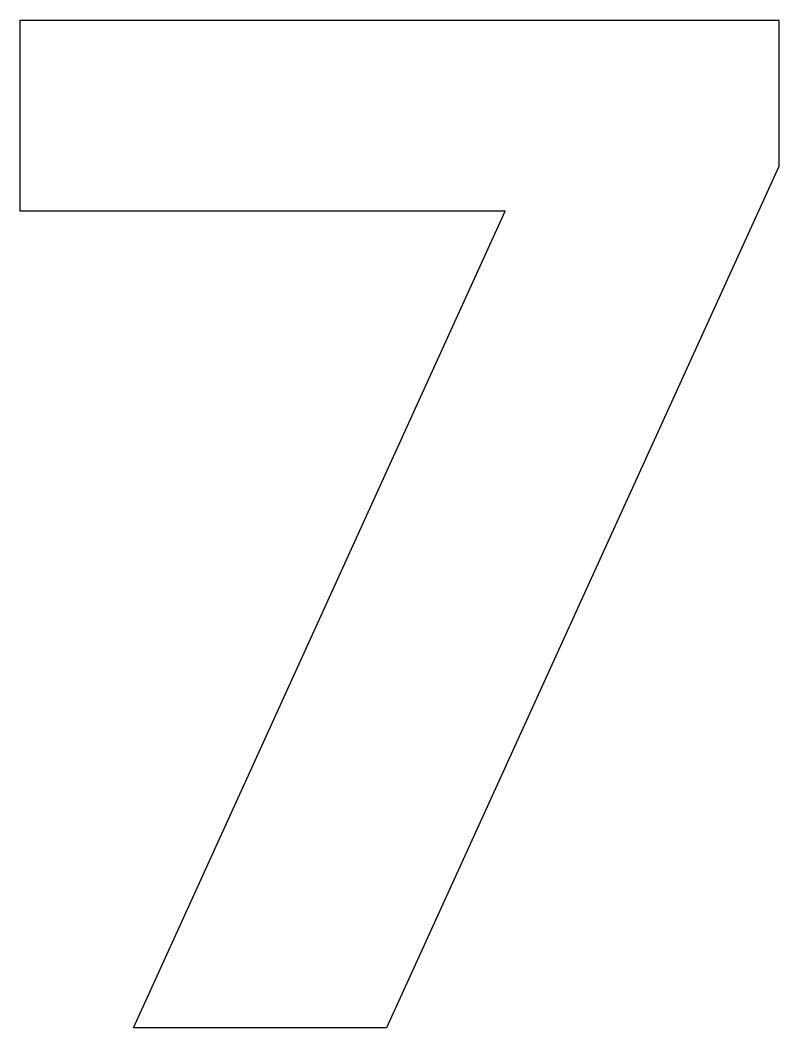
# Model space of a CAD drawing. Extents: x 0.64 to 5.87, y 2.19 to 9.13.
import ezdxf

# ---------------------------------------------------------------- set-up
doc = ezdxf.new("R2010")
doc.units = 0

msp = doc.modelspace()

# ---------------------------------------------------------------- linework, layer by layer
at = {"layer": 'Layer 1'}
for p, q in [((0.63717, 9.1345), (5.8694, 9.1345)), ((0.63717, 7.81831), (0.63717, 9.1345)), ((5.8694, 9.1345), (5.8694, 8.12526)), ((5.8694, 8.12526), (3.16259, 2.19075)), ((3.98115, 7.81831), (0.63717, 7.81831)), ((1.41852, 2.19075), (3.98115, 7.81831)), ((3.16259, 2.19075), (1.41852, 2.19075))]:
    msp.add_line(p, q, dxfattribs=at)

doc.saveas('drawing.dxf')
